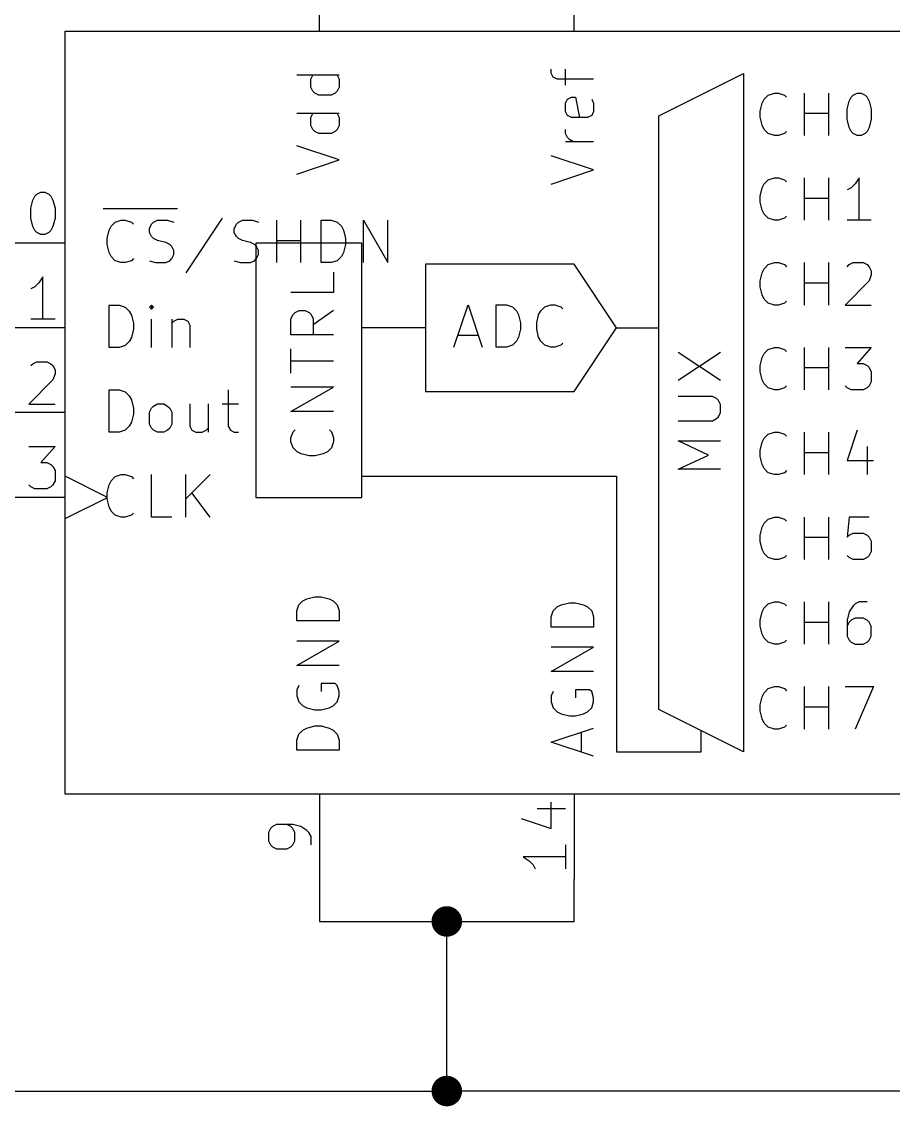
# Model space of a CAD drawing. Extents: x 0.4 to 11.3, y -7.9 to -0.4.
# Drawn here: x 4.599 to 5.626, y -4.368 to -3.089 of the extents above; entities that cross this region are included whole.
import ezdxf

# ---------------------------------------------------------------- set-up
doc = ezdxf.new("R2010")
doc.units = 0
doc.header["$MEASUREMENT"] = 0
for name, color, linetype in [('CYAN2', 4, 'CONTINUOUS'), ('GREEN3', 91, 'CONTINUOUS'), ('LYELLOW', 51, 'CONTINUOUS'), ('RED2', 1, 'CONTINUOUS'), ('RED3', 11, 'CONTINUOUS')]:
    doc.layers.add(name, color=color, linetype=linetype)

msp = doc.modelspace()

# ---------------------------------------------------------------- linework, layer by layer
at = {"layer": 'CYAN2', "linetype": 'CONTINUOUS'}
for p, q in [((5.2231, -3.1495), (5.2231, -3.1448)), ((5.2398, -3.1638), (5.2398, -3.1448)), ((4.9731, -3.1519), (4.9231, -3.1519)), ((4.9398, -3.1567), (4.9422, -3.1519)), ((4.9398, -3.1662), (4.9398, -3.1567)), ((4.9708, -3.1519), (4.9731, -3.1567)), ((4.9731, -3.1567), (4.9731, -3.1662)), ((5.2255, -3.1543), (5.2231, -3.1495)), ((5.2303, -3.1567), (5.2255, -3.1543)), ((5.2731, -3.1567), (5.2303, -3.1567)), ((4.9422, -3.1709), (4.9398, -3.1662)), ((4.9446, -3.1733), (4.9422, -3.1709)), ((4.9708, -3.1709), (4.9684, -3.1733)), ((4.9731, -3.1662), (4.9708, -3.1709)), ((4.9493, -3.1757), (4.9446, -3.1733)), ((4.9636, -3.1757), (4.9493, -3.1757)), ((4.9684, -3.1733), (4.9636, -3.1757)), ((5.2398, -3.1852), (5.2422, -3.1805)), ((5.2422, -3.1805), (5.2469, -3.1781)), ((5.2469, -3.1781), (5.2517, -3.1781)), ((5.2517, -3.1781), (5.2565, -3.2019)), ((5.2708, -3.1805), (5.2731, -3.1852)), ((5.4719, -3.185), (5.4743, -3.1803)), ((5.4743, -3.1803), (5.479, -3.1755)), ((5.479, -3.1755), (5.4862, -3.1731)), ((5.4862, -3.1731), (5.4909, -3.1731)), ((5.4909, -3.1731), (5.4981, -3.1755)), ((5.4981, -3.1755), (5.5005, -3.1779)), ((5.5219, -3.2231), (5.5219, -3.1731)), ((5.5505, -3.2231), (5.5505, -3.1731)), ((5.5719, -3.1922), (5.5743, -3.1827)), ((5.5743, -3.1827), (5.5767, -3.1779)), ((5.5767, -3.1779), (5.579, -3.1755)), ((5.579, -3.1755), (5.5838, -3.1731)), ((5.5838, -3.1731), (5.5886, -3.1731)), ((5.5886, -3.1731), (5.5933, -3.1755)), ((5.5933, -3.1755), (5.5957, -3.1779)), ((5.5957, -3.1779), (5.5981, -3.1827)), ((5.5981, -3.1827), (5.6005, -3.1922)), ((4.9731, -3.1971), (4.9231, -3.1971)), ((4.9398, -3.2019), (4.9422, -3.1971)), ((4.9708, -3.1971), (4.9731, -3.2019)), ((5.2398, -3.1948), (5.2398, -3.1852)), ((5.2422, -3.1995), (5.2398, -3.1948)), ((5.2731, -3.1948), (5.2708, -3.1995)), ((5.2731, -3.1852), (5.2731, -3.1948)), ((5.4695, -3.1946), (5.4719, -3.185)), ((5.4695, -3.2017), (5.4695, -3.1946)), ((5.5219, -3.1969), (5.5505, -3.1969)), ((5.5719, -3.2041), (5.5719, -3.1922)), ((5.6005, -3.1922), (5.6005, -3.2041)), ((4.9398, -3.2114), (4.9398, -3.2019)), ((4.9731, -3.2019), (4.9731, -3.2114)), ((5.2469, -3.2019), (5.2422, -3.1995)), ((5.266, -3.2019), (5.2469, -3.2019)), ((5.2708, -3.1995), (5.266, -3.2019)), ((5.4719, -3.2112), (5.4695, -3.2017)), ((5.5743, -3.2136), (5.5719, -3.2041)), ((5.6005, -3.2041), (5.5981, -3.2136)), ((4.9422, -3.2162), (4.9398, -3.2114)), ((4.9446, -3.2186), (4.9422, -3.2162)), ((4.9493, -3.2209), (4.9446, -3.2186)), ((4.9636, -3.2209), (4.9493, -3.2209)), ((4.9684, -3.2186), (4.9636, -3.2209)), ((4.9708, -3.2162), (4.9684, -3.2186)), ((4.9731, -3.2114), (4.9708, -3.2162)), ((5.2398, -3.221), (5.2398, -3.2162)), ((5.2422, -3.2257), (5.2398, -3.221)), ((5.4743, -3.216), (5.4719, -3.2112)), ((5.479, -3.2208), (5.4743, -3.216)), ((5.4862, -3.2231), (5.479, -3.2208)), ((5.4981, -3.2208), (5.4909, -3.2231)), ((5.5005, -3.2184), (5.4981, -3.2208)), ((5.5767, -3.2184), (5.5743, -3.2136)), ((5.579, -3.2208), (5.5767, -3.2184)), ((5.5838, -3.2231), (5.579, -3.2208)), ((5.5933, -3.2208), (5.5886, -3.2231)), ((5.5957, -3.2184), (5.5933, -3.2208)), ((5.5981, -3.2136), (5.5957, -3.2184)), ((4.9731, -3.2519), (4.9231, -3.2352)), ((5.2731, -3.2305), (5.2398, -3.2305)), ((5.2446, -3.2281), (5.2422, -3.2257)), ((5.2493, -3.2305), (5.2446, -3.2281)), ((5.4909, -3.2231), (5.4862, -3.2231)), ((5.5886, -3.2231), (5.5838, -3.2231)), ((5.2731, -3.2638), (5.2231, -3.2471)), ((4.9231, -3.2686), (4.9731, -3.2519)), ((5.2231, -3.2805), (5.2731, -3.2638)), ((5.479, -3.2755), (5.4862, -3.2731)), ((5.4862, -3.2731), (5.4909, -3.2731)), ((5.4909, -3.2731), (5.4981, -3.2755)), ((5.5219, -3.3231), (5.5219, -3.2731)), ((5.5505, -3.3231), (5.5505, -3.2731)), ((5.5862, -3.2731), (5.5814, -3.2803)), ((5.5862, -3.3231), (5.5862, -3.2731)), ((5.4695, -3.2946), (5.4719, -3.285)), ((5.4719, -3.285), (5.4743, -3.2803)), ((5.4743, -3.2803), (5.479, -3.2755)), ((5.4981, -3.2755), (5.5005, -3.2779)), ((5.5767, -3.285), (5.5719, -3.2874)), ((5.5814, -3.2803), (5.5767, -3.285)), ((5.4695, -3.3017), (5.4695, -3.2946)), ((5.5219, -3.2969), (5.5505, -3.2969)), ((4.695, -3.3093), (4.7826, -3.3093)), ((5.4719, -3.3112), (5.4695, -3.3017)), ((5.4743, -3.316), (5.4719, -3.3112)), ((4.709, -3.3255), (4.7162, -3.3231)), ((4.7162, -3.3231), (4.7209, -3.3231)), ((4.7209, -3.3231), (4.7281, -3.3255)), ((4.7543, -3.3255), (4.759, -3.3231)), ((4.759, -3.3231), (4.7709, -3.3231)), ((4.7709, -3.3231), (4.7781, -3.3255)), ((4.8352, -3.3208), (4.7924, -3.385)), ((4.8543, -3.3255), (4.859, -3.3231)), ((4.859, -3.3231), (4.8709, -3.3231)), ((4.8709, -3.3231), (4.8781, -3.3255)), ((4.8995, -3.3731), (4.8995, -3.3231)), ((4.9281, -3.3731), (4.9281, -3.3231)), ((4.9519, -3.3731), (4.9519, -3.3231)), ((4.9519, -3.3231), (4.9638, -3.3231)), ((4.9638, -3.3231), (4.9709, -3.3255)), ((5.0019, -3.3731), (5.0019, -3.3231)), ((5.0019, -3.3231), (5.0305, -3.3731)), ((5.0305, -3.3731), (5.0305, -3.3231)), ((5.479, -3.3208), (5.4743, -3.316)), ((5.4862, -3.3231), (5.479, -3.3208)), ((5.4909, -3.3231), (5.4862, -3.3231)), ((5.4981, -3.3208), (5.4909, -3.3231)), ((5.5005, -3.3184), (5.4981, -3.3208)), ((5.6005, -3.3231), (5.5719, -3.3231)), ((4.6995, -3.3446), (4.7019, -3.335)), ((4.7019, -3.335), (4.7043, -3.3303)), ((4.7043, -3.3303), (4.709, -3.3255)), ((4.7281, -3.3255), (4.7305, -3.3279)), ((4.7495, -3.3327), (4.7519, -3.3279)), ((4.7495, -3.3374), (4.7495, -3.3327)), ((4.7519, -3.3422), (4.7495, -3.3374)), ((4.7519, -3.3279), (4.7543, -3.3255)), ((4.8495, -3.3327), (4.8519, -3.3279)), ((4.8495, -3.3374), (4.8495, -3.3327)), ((4.8519, -3.3422), (4.8495, -3.3374)), ((4.8519, -3.3279), (4.8543, -3.3255)), ((4.9709, -3.3255), (4.9757, -3.3303)), ((4.9757, -3.3303), (4.9781, -3.335)), ((4.9781, -3.335), (4.9805, -3.3446)), ((4.6995, -3.3517), (4.6995, -3.3446)), ((4.7543, -3.3446), (4.7519, -3.3422)), ((4.759, -3.3469), (4.7543, -3.3446)), ((4.7686, -3.3493), (4.759, -3.3469)), ((4.7733, -3.3517), (4.7686, -3.3493)), ((4.8543, -3.3446), (4.8519, -3.3422)), ((4.859, -3.3469), (4.8543, -3.3446)), ((4.8686, -3.3493), (4.859, -3.3469)), ((4.8733, -3.3517), (4.8686, -3.3493)), ((4.8995, -3.3469), (4.9281, -3.3469)), ((4.9805, -3.3446), (4.9805, -3.3517)), ((4.7019, -3.3612), (4.6995, -3.3517)), ((4.7043, -3.366), (4.7019, -3.3612)), ((4.7757, -3.3541), (4.7733, -3.3517)), ((4.7781, -3.3588), (4.7757, -3.3541)), ((4.7757, -3.3684), (4.7781, -3.3636)), ((4.7781, -3.3636), (4.7781, -3.3588)), ((4.8757, -3.3541), (4.8733, -3.3517)), ((4.8781, -3.3588), (4.8757, -3.3541)), ((4.8757, -3.3684), (4.8781, -3.3636)), ((4.8781, -3.3636), (4.8781, -3.3588)), ((4.9781, -3.3612), (4.9757, -3.366)), ((4.9805, -3.3517), (4.9781, -3.3612)), ((4.709, -3.3708), (4.7043, -3.366)), ((4.7162, -3.3731), (4.709, -3.3708)), ((4.7209, -3.3731), (4.7162, -3.3731)), ((4.7281, -3.3708), (4.7209, -3.3731)), ((4.7305, -3.3684), (4.7281, -3.3708)), ((4.7495, -3.3708), (4.7567, -3.3731)), ((4.7567, -3.3731), (4.7686, -3.3731)), ((4.7686, -3.3731), (4.7733, -3.3708)), ((4.7733, -3.3708), (4.7757, -3.3684)), ((4.8495, -3.3708), (4.8567, -3.3731)), ((4.8567, -3.3731), (4.8686, -3.3731)), ((4.8686, -3.3731), (4.8733, -3.3708)), ((4.8733, -3.3708), (4.8757, -3.3684)), ((4.9638, -3.3731), (4.9519, -3.3731)), ((4.9709, -3.3708), (4.9638, -3.3731)), ((4.9757, -3.366), (4.9709, -3.3708)), ((5.4743, -3.3803), (5.479, -3.3755)), ((5.479, -3.3755), (5.4862, -3.3731)), ((5.4862, -3.3731), (5.4909, -3.3731)), ((5.4909, -3.3731), (5.4981, -3.3755)), ((5.4981, -3.3755), (5.5005, -3.3779)), ((5.5219, -3.4231), (5.5219, -3.3731)), ((5.5505, -3.4231), (5.5505, -3.3731)), ((5.5719, -3.3779), (5.5743, -3.3755)), ((5.5743, -3.3755), (5.579, -3.3731)), ((5.579, -3.3731), (5.591, -3.3731)), ((5.591, -3.3731), (5.5957, -3.3755)), ((5.5957, -3.3755), (5.5981, -3.3779)), ((5.4695, -3.3946), (5.4719, -3.385)), ((5.4719, -3.385), (5.4743, -3.3803)), ((5.5981, -3.3779), (5.6005, -3.3827)), ((5.6005, -3.3874), (5.5981, -3.3946)), ((5.6005, -3.3827), (5.6005, -3.3874)), ((5.4695, -3.4017), (5.4695, -3.3946)), ((5.4719, -3.4112), (5.4695, -3.4017)), ((5.5219, -3.3969), (5.5505, -3.3969)), ((5.5981, -3.3946), (5.5695, -3.4231)), ((5.4743, -3.416), (5.4719, -3.4112)), ((4.7019, -3.4731), (4.7019, -3.4231)), ((4.7019, -3.4231), (4.7138, -3.4231)), ((4.7138, -3.4231), (4.7209, -3.4255)), ((4.7209, -3.4255), (4.7257, -3.4303)), ((4.7519, -3.4231), (4.7495, -3.4255)), ((4.7495, -3.4255), (4.7519, -3.4279)), ((4.7543, -3.4255), (4.7519, -3.4231)), ((4.7519, -3.4231), (4.7519, -3.4279)), ((4.7519, -3.4279), (4.7543, -3.4255)), ((5.479, -3.4208), (5.4743, -3.416)), ((5.4862, -3.4231), (5.479, -3.4208)), ((5.4909, -3.4231), (5.4862, -3.4231)), ((5.4981, -3.4208), (5.4909, -3.4231)), ((5.5005, -3.4184), (5.4981, -3.4208)), ((5.5695, -3.4231), (5.6005, -3.4231)), ((4.7257, -3.4303), (4.7281, -3.435)), ((4.7281, -3.435), (4.7305, -3.4446)), ((4.7519, -3.4731), (4.7519, -3.4398)), ((4.7757, -3.4398), (4.7757, -3.4731)), ((4.7781, -3.4422), (4.7829, -3.4398)), ((4.7829, -3.4398), (4.79, -3.4398)), ((4.79, -3.4398), (4.7948, -3.4422)), ((4.7305, -3.4517), (4.7281, -3.4612)), ((4.7305, -3.4446), (4.7305, -3.4517)), ((4.7757, -3.4446), (4.7781, -3.4422)), ((4.7948, -3.4422), (4.7971, -3.4469)), ((4.7971, -3.4469), (4.7971, -3.4731)), ((4.7257, -3.466), (4.7209, -3.4708)), ((4.7281, -3.4612), (4.7257, -3.466)), ((4.7138, -3.4731), (4.7019, -3.4731)), ((4.7209, -3.4708), (4.7138, -3.4731)), ((5.4743, -3.4803), (5.479, -3.4755)), ((5.479, -3.4755), (5.4862, -3.4731)), ((5.4862, -3.4731), (5.4909, -3.4731)), ((5.4909, -3.4731), (5.4981, -3.4755)), ((5.4981, -3.4755), (5.5005, -3.4779)), ((5.5219, -3.5231), (5.5219, -3.4731)), ((5.5505, -3.5231), (5.5505, -3.4731)), ((5.5695, -3.4731), (5.6005, -3.4731)), ((5.6005, -3.4731), (5.5838, -3.4922)), ((5.4695, -3.4946), (5.4719, -3.485)), ((5.4719, -3.485), (5.4743, -3.4803)), ((5.4695, -3.5017), (5.4695, -3.4946)), ((5.4719, -3.5112), (5.4695, -3.5017)), ((5.5219, -3.4969), (5.5505, -3.4969)), ((5.5838, -3.4922), (5.591, -3.4922)), ((5.591, -3.4922), (5.5957, -3.4946)), ((5.5957, -3.4946), (5.5981, -3.4969)), ((5.5981, -3.4969), (5.6005, -3.5017)), ((5.6005, -3.5017), (5.6005, -3.5136)), ((5.4743, -3.516), (5.4719, -3.5112)), ((5.479, -3.5208), (5.4743, -3.516)), ((5.6005, -3.5136), (5.5981, -3.5184)), ((4.7019, -3.5731), (4.7019, -3.5231)), ((4.7019, -3.5231), (4.7138, -3.5231)), ((4.7138, -3.5231), (4.7209, -3.5255)), ((4.7209, -3.5255), (4.7257, -3.5303)), ((4.8424, -3.5231), (4.8424, -3.566)), ((5.4862, -3.5231), (5.479, -3.5208)), ((5.4909, -3.5231), (5.4862, -3.5231)), ((5.4981, -3.5208), (5.4909, -3.5231)), ((5.5005, -3.5184), (5.4981, -3.5208)), ((5.5719, -3.5208), (5.5695, -3.5184)), ((5.5767, -3.5231), (5.5719, -3.5208)), ((5.591, -3.5231), (5.5767, -3.5231)), ((5.5957, -3.5208), (5.591, -3.5231)), ((5.5981, -3.5184), (5.5957, -3.5208)), ((4.7257, -3.5303), (4.7281, -3.535)), ((4.7281, -3.535), (4.7305, -3.5446)), ((4.7519, -3.5446), (4.7543, -3.5422)), ((4.7543, -3.5422), (4.759, -3.5398)), ((4.759, -3.5398), (4.7662, -3.5398)), ((4.7662, -3.5398), (4.7709, -3.5422)), ((4.7709, -3.5422), (4.7733, -3.5446)), ((4.7971, -3.5398), (4.7971, -3.566)), ((4.8186, -3.5398), (4.8186, -3.5731)), ((4.8352, -3.5398), (4.8543, -3.5398)), ((4.7305, -3.5517), (4.7281, -3.5612)), ((4.7305, -3.5446), (4.7305, -3.5517)), ((4.7495, -3.5493), (4.7519, -3.5446)), ((4.7495, -3.5636), (4.7495, -3.5493)), ((4.7733, -3.5446), (4.7757, -3.5493)), ((4.7757, -3.5493), (4.7757, -3.5636)), ((4.7257, -3.566), (4.7209, -3.5708)), ((4.7281, -3.5612), (4.7257, -3.566)), ((4.7519, -3.5684), (4.7495, -3.5636)), ((4.7543, -3.5708), (4.7519, -3.5684)), ((4.7733, -3.5684), (4.7709, -3.5708)), ((4.7757, -3.5636), (4.7733, -3.5684)), ((4.7971, -3.566), (4.7995, -3.5708)), ((4.8162, -3.5708), (4.8186, -3.5684)), ((4.8424, -3.566), (4.8448, -3.5708)), ((4.7138, -3.5731), (4.7019, -3.5731)), ((4.7209, -3.5708), (4.7138, -3.5731)), ((4.759, -3.5731), (4.7543, -3.5708)), ((4.7662, -3.5731), (4.759, -3.5731)), ((4.7709, -3.5708), (4.7662, -3.5731)), ((4.7995, -3.5708), (4.8043, -3.5731)), ((4.8043, -3.5731), (4.8114, -3.5731)), ((4.8114, -3.5731), (4.8162, -3.5708)), ((4.8448, -3.5708), (4.8495, -3.5731)), ((4.8495, -3.5731), (4.8543, -3.5731)), ((5.4719, -3.585), (5.4743, -3.5803)), ((5.4743, -3.5803), (5.479, -3.5755)), ((5.479, -3.5755), (5.4862, -3.5731)), ((5.4862, -3.5731), (5.4909, -3.5731)), ((5.4909, -3.5731), (5.4981, -3.5755)), ((5.4981, -3.5755), (5.5005, -3.5779)), ((5.5219, -3.6231), (5.5219, -3.5731)), ((5.5505, -3.6231), (5.5505, -3.5731)), ((5.5838, -3.5708), (5.5719, -3.6065)), ((5.4695, -3.5946), (5.4719, -3.585)), ((5.5957, -3.5898), (5.5957, -3.6231)), ((5.4695, -3.6017), (5.4695, -3.5946)), ((5.4719, -3.6112), (5.4695, -3.6017)), ((5.5219, -3.5969), (5.5505, -3.5969)), ((5.5719, -3.6065), (5.6029, -3.6065)), ((5.4743, -3.616), (5.4719, -3.6112)), ((5.479, -3.6208), (5.4743, -3.616)), ((5.5005, -3.6184), (5.4981, -3.6208)), ((4.7019, -3.635), (4.7043, -3.6303)), ((4.7043, -3.6303), (4.709, -3.6255)), ((4.709, -3.6255), (4.7162, -3.6231)), ((4.7162, -3.6231), (4.7209, -3.6231)), ((4.7209, -3.6231), (4.7281, -3.6255)), ((4.7281, -3.6255), (4.7305, -3.6279)), ((4.7519, -3.6731), (4.7519, -3.6231)), ((4.7924, -3.6731), (4.7924, -3.6231)), ((4.8209, -3.6231), (4.7924, -3.6517)), ((5.4862, -3.6231), (5.479, -3.6208)), ((5.4909, -3.6231), (5.4862, -3.6231)), ((5.4981, -3.6208), (5.4909, -3.6231)), ((4.6995, -3.6446), (4.7019, -3.635)), ((4.6995, -3.6517), (4.6995, -3.6446)), ((4.8209, -3.6731), (4.7995, -3.6446)), ((4.7019, -3.6612), (4.6995, -3.6517)), ((4.7043, -3.666), (4.7019, -3.6612)), ((4.709, -3.6708), (4.7043, -3.666)), ((4.7162, -3.6731), (4.709, -3.6708)), ((4.7281, -3.6708), (4.7209, -3.6731)), ((4.7305, -3.6684), (4.7281, -3.6708)), ((4.7209, -3.6731), (4.7162, -3.6731)), ((4.7757, -3.6731), (4.7519, -3.6731)), ((5.4719, -3.685), (5.4743, -3.6803)), ((5.4743, -3.6803), (5.479, -3.6755)), ((5.479, -3.6755), (5.4862, -3.6731)), ((5.4862, -3.6731), (5.4909, -3.6731)), ((5.4909, -3.6731), (5.4981, -3.6755)), ((5.4981, -3.6755), (5.5005, -3.6779)), ((5.5219, -3.7231), (5.5219, -3.6731)), ((5.5505, -3.7231), (5.5505, -3.6731)), ((5.5743, -3.6731), (5.5719, -3.6969)), ((5.5981, -3.6731), (5.5743, -3.6731)), ((5.4695, -3.6946), (5.4719, -3.685)), ((5.4695, -3.7017), (5.4695, -3.6946)), ((5.5719, -3.6969), (5.5743, -3.6946)), ((5.5743, -3.6946), (5.579, -3.6922)), ((5.579, -3.6922), (5.591, -3.6922)), ((5.591, -3.6922), (5.5957, -3.6946)), ((5.5957, -3.6946), (5.5981, -3.6969)), ((5.4719, -3.7112), (5.4695, -3.7017)), ((5.5219, -3.6969), (5.5505, -3.6969)), ((5.5981, -3.6969), (5.6005, -3.7017)), ((5.6005, -3.7017), (5.6005, -3.7136)), ((5.4743, -3.716), (5.4719, -3.7112)), ((5.479, -3.7208), (5.4743, -3.716)), ((5.4862, -3.7231), (5.479, -3.7208)), ((5.4981, -3.7208), (5.4909, -3.7231)), ((5.5005, -3.7184), (5.4981, -3.7208)), ((5.5743, -3.7208), (5.5719, -3.7184)), ((5.579, -3.7231), (5.5743, -3.7208)), ((5.5957, -3.7208), (5.591, -3.7231)), ((5.5981, -3.7184), (5.5957, -3.7208)), ((5.6005, -3.7136), (5.5981, -3.7184)), ((5.4909, -3.7231), (5.4862, -3.7231)), ((5.591, -3.7231), (5.579, -3.7231)), ((4.9255, -3.7767), (4.9303, -3.7719)), ((4.9303, -3.7719), (4.935, -3.7695)), ((4.935, -3.7695), (4.9446, -3.7671)), ((4.9446, -3.7671), (4.9517, -3.7671)), ((4.9517, -3.7671), (4.9612, -3.7695)), ((4.9612, -3.7695), (4.966, -3.7719)), ((4.966, -3.7719), (4.9708, -3.7767)), ((4.9231, -3.7838), (4.9255, -3.7767)), ((4.9231, -3.7957), (4.9231, -3.7838)), ((4.9708, -3.7767), (4.9731, -3.7838)), ((4.9731, -3.7838), (4.9731, -3.7957)), ((5.2231, -3.7909), (5.2255, -3.7838)), ((5.2255, -3.7838), (5.2303, -3.779)), ((5.2303, -3.779), (5.235, -3.7767)), ((5.235, -3.7767), (5.2446, -3.7743)), ((5.2446, -3.7743), (5.2517, -3.7743)), ((5.2517, -3.7743), (5.2612, -3.7767)), ((5.2612, -3.7767), (5.266, -3.779)), ((5.266, -3.779), (5.2708, -3.7838)), ((5.2708, -3.7838), (5.2731, -3.7909)), ((5.4695, -3.7946), (5.4719, -3.785)), ((5.4719, -3.785), (5.4743, -3.7803)), ((5.4743, -3.7803), (5.479, -3.7755)), ((5.479, -3.7755), (5.4862, -3.7731)), ((5.4862, -3.7731), (5.4909, -3.7731)), ((5.4909, -3.7731), (5.4981, -3.7755)), ((5.4981, -3.7755), (5.5005, -3.7779)), ((5.5219, -3.8231), (5.5219, -3.7731)), ((5.5505, -3.8231), (5.5505, -3.7731)), ((5.5743, -3.785), (5.5719, -3.7946)), ((5.579, -3.7779), (5.5743, -3.785)), ((5.5814, -3.7755), (5.579, -3.7779)), ((5.5862, -3.7731), (5.5814, -3.7755)), ((5.5957, -3.7731), (5.5862, -3.7731)), ((4.9731, -3.7957), (4.9231, -3.7957)), ((5.2231, -3.8029), (5.2231, -3.7909)), ((5.2731, -3.7909), (5.2731, -3.8029)), ((5.4695, -3.8017), (5.4695, -3.7946)), ((5.5219, -3.7969), (5.5505, -3.7969)), ((5.5719, -3.7946), (5.5719, -3.8136)), ((5.5743, -3.7969), (5.5719, -3.8017)), ((5.5767, -3.7946), (5.5743, -3.7969)), ((5.5814, -3.7922), (5.5767, -3.7946)), ((5.591, -3.7922), (5.5814, -3.7922)), ((5.5957, -3.7946), (5.591, -3.7922)), ((5.5981, -3.7969), (5.5957, -3.7946)), ((5.6005, -3.8017), (5.5981, -3.7969)), ((5.2731, -3.8029), (5.2231, -3.8029)), ((5.4719, -3.8112), (5.4695, -3.8017)), ((5.4743, -3.816), (5.4719, -3.8112)), ((5.6005, -3.8136), (5.6005, -3.8017)), ((4.9231, -3.8481), (4.9731, -3.8195)), ((4.9731, -3.8195), (4.9231, -3.8195)), ((5.479, -3.8208), (5.4743, -3.816)), ((5.4862, -3.8231), (5.479, -3.8208)), ((5.4909, -3.8231), (5.4862, -3.8231)), ((5.4981, -3.8208), (5.4909, -3.8231)), ((5.5005, -3.8184), (5.4981, -3.8208)), ((5.5719, -3.8136), (5.5743, -3.8184)), ((5.5743, -3.8184), (5.5767, -3.8208)), ((5.5767, -3.8208), (5.5814, -3.8231)), ((5.5814, -3.8231), (5.591, -3.8231)), ((5.591, -3.8231), (5.5957, -3.8208)), ((5.5957, -3.8208), (5.5981, -3.8184)), ((5.5981, -3.8184), (5.6005, -3.8136)), ((5.2231, -3.8552), (5.2731, -3.8267)), ((5.2731, -3.8267), (5.2231, -3.8267)), ((4.9731, -3.8481), (4.9231, -3.8481)), ((5.2731, -3.8552), (5.2231, -3.8552)), ((4.9255, -3.8719), (4.9231, -3.8767)), ((4.9684, -3.8695), (4.9517, -3.8695)), ((4.9517, -3.8695), (4.9517, -3.879)), ((4.9708, -3.8719), (4.9684, -3.8695)), ((4.9731, -3.879), (4.9708, -3.8719)), ((5.479, -3.8755), (5.4862, -3.8731)), ((5.4862, -3.8731), (5.4909, -3.8731)), ((5.4909, -3.8731), (5.4981, -3.8755)), ((5.5219, -3.9231), (5.5219, -3.8731)), ((5.5505, -3.9231), (5.5505, -3.8731)), ((5.5695, -3.8731), (5.6029, -3.8731)), ((5.6029, -3.8731), (5.5814, -3.9231)), ((4.9231, -3.8767), (4.9231, -3.8838)), ((4.9231, -3.8838), (4.9255, -3.8909)), ((4.9708, -3.8909), (4.9731, -3.8838)), ((4.9731, -3.8838), (4.9731, -3.879)), ((5.2255, -3.879), (5.2231, -3.8838)), ((5.2231, -3.8838), (5.2231, -3.8909)), ((5.2684, -3.8767), (5.2517, -3.8767)), ((5.2517, -3.8767), (5.2517, -3.8862)), ((5.2708, -3.879), (5.2684, -3.8767)), ((5.2731, -3.8862), (5.2708, -3.879)), ((5.2731, -3.8909), (5.2731, -3.8862)), ((5.4695, -3.8946), (5.4719, -3.885)), ((5.4719, -3.885), (5.4743, -3.8803)), ((5.4743, -3.8803), (5.479, -3.8755)), ((5.4981, -3.8755), (5.5005, -3.8779)), ((4.9255, -3.8909), (4.9303, -3.8957)), ((4.9303, -3.8957), (4.935, -3.8981)), ((4.935, -3.8981), (4.9446, -3.9005)), ((4.9446, -3.9005), (4.9517, -3.9005)), ((4.9517, -3.9005), (4.9612, -3.8981)), ((4.9612, -3.8981), (4.966, -3.8957)), ((4.966, -3.8957), (4.9708, -3.8909)), ((5.2231, -3.8909), (5.2255, -3.8981)), ((5.2255, -3.8981), (5.2303, -3.9029)), ((5.266, -3.9029), (5.2708, -3.8981)), ((5.2708, -3.8981), (5.2731, -3.8909)), ((5.4695, -3.9017), (5.4695, -3.8946)), ((5.5219, -3.8969), (5.5505, -3.8969)), ((5.2303, -3.9029), (5.235, -3.9052)), ((5.235, -3.9052), (5.2446, -3.9076)), ((5.2446, -3.9076), (5.2517, -3.9076)), ((5.2517, -3.9076), (5.2612, -3.9052)), ((5.2612, -3.9052), (5.266, -3.9029)), ((5.4719, -3.9112), (5.4695, -3.9017)), ((5.4743, -3.916), (5.4719, -3.9112)), ((4.9255, -3.929), (4.9303, -3.9243)), ((4.9303, -3.9243), (4.935, -3.9219)), ((4.935, -3.9219), (4.9446, -3.9195)), ((4.9446, -3.9195), (4.9517, -3.9195)), ((4.9517, -3.9195), (4.9612, -3.9219)), ((4.9612, -3.9219), (4.966, -3.9243)), ((4.966, -3.9243), (4.9708, -3.929)), ((5.2231, -3.9386), (5.2731, -3.9219)), ((5.479, -3.9208), (5.4743, -3.916)), ((5.4862, -3.9231), (5.479, -3.9208)), ((5.4909, -3.9231), (5.4862, -3.9231)), ((5.4981, -3.9208), (5.4909, -3.9231)), ((5.5005, -3.9184), (5.4981, -3.9208)), ((4.9231, -3.9362), (4.9255, -3.929)), ((4.9231, -3.9481), (4.9231, -3.9362)), ((4.9708, -3.929), (4.9731, -3.9362)), ((4.9731, -3.9362), (4.9731, -3.9481)), ((5.2731, -3.9552), (5.2231, -3.9386)), ((5.2588, -3.9505), (5.2588, -3.9267)), ((4.9731, -3.9481), (4.9231, -3.9481))]:
    msp.add_line(p, q, dxfattribs=at)
at = {"layer": 'GREEN3', "linetype": 'CONTINUOUS'}
for p, q in [((4.95, -4.1), (4.95, -4.15)), ((5.25, -4.15), (5.25, -4.1)), ((4.95, -4.15), (5.1, -4.15)), ((5.1, -4.35), (5.1, -4.15)), ((5.1, -4.15), (5.25, -4.15)), ((2.75, -4.35), (5.1, -4.35)), ((6.25, -4.35), (5.1, -4.35))]:
    msp.add_line(p, q, dxfattribs=at)
at = {"layer": 'GREEN3', "const_width": 0.018}
for points in [[(5.091, -4.15, 1), (5.109, -4.15, 1)], [(5.091, -4.35, 1), (5.109, -4.35, 1)]]:
    msp.add_lwpolyline(points, format="xyb", close=True, dxfattribs=at)
at = {"layer": 'LYELLOW', "linetype": 'CONTINUOUS'}
for p, q in [((4.65, -4), (4.65, -3.1)), ((4.65, -3.1), (5.65, -3.1)), ((5.65, -4), (4.65, -4))]:
    msp.add_line(p, q, dxfattribs=at)
at = {"layer": 'RED2', "linetype": 'CONTINUOUS'}
for p, q in [((4.95, -3.1), (4.95, -3)), ((5.25, -3.1), (5.25, -3)), ((4.65, -4), (4.65, -3.1)), ((4.65, -3.1), (5.65, -3.1)), ((5.35, -3.2), (5.45, -3.15)), ((5.45, -3.15), (5.45, -3.95)), ((5.35, -3.9), (5.35, -3.2)), ((4.65, -3.35), (4.55, -3.35)), ((5, -3.35), (4.875, -3.35)), ((4.875, -3.35), (4.875, -3.65)), ((5, -3.65), (5, -3.35)), ((5.075, -3.375), (5.075, -3.525)), ((5.25, -3.375), (5.075, -3.375)), ((5.3, -3.45), (5.25, -3.375)), ((4.9663, -3.3844), (4.9663, -3.4082)), ((4.9663, -3.4082), (4.9163, -3.4082)), ((5.1083, -3.4728), (5.125, -3.4228)), ((5.125, -3.4228), (5.1417, -3.4728)), ((5.1583, -3.4728), (5.1583, -3.4228)), ((5.1583, -3.4228), (5.1702, -3.4228)), ((5.1702, -3.4228), (5.1774, -3.4252)), ((5.1774, -3.4252), (5.1821, -3.4299)), ((5.2107, -3.4299), (5.2155, -3.4252)), ((5.2155, -3.4252), (5.2226, -3.4228)), ((5.2226, -3.4228), (5.2274, -3.4228)), ((5.2274, -3.4228), (5.2345, -3.4252)), ((5.2345, -3.4252), (5.2369, -3.4276)), ((4.9163, -3.4392), (4.9187, -3.4344)), ((4.9163, -3.4582), (4.9163, -3.4392)), ((4.9187, -3.4344), (4.9211, -3.432)), ((4.9211, -3.432), (4.9259, -3.4297)), ((4.9259, -3.4297), (4.933, -3.4297)), ((4.933, -3.4297), (4.9378, -3.432)), ((4.9378, -3.432), (4.9401, -3.4344)), ((4.9401, -3.4344), (4.9425, -3.4392)), ((4.9663, -3.4297), (4.9425, -3.4463)), ((4.9425, -3.4392), (4.9425, -3.4582)), ((5.1821, -3.4299), (5.1845, -3.4347)), ((5.1845, -3.4347), (5.1869, -3.4442)), ((5.206, -3.4442), (5.2083, -3.4347)), ((5.2083, -3.4347), (5.2107, -3.4299)), ((4.65, -3.45), (4.55, -3.45)), ((5.075, -3.45), (5, -3.45)), ((5.1869, -3.4514), (5.1845, -3.4609)), ((5.1869, -3.4442), (5.1869, -3.4514)), ((5.206, -3.4514), (5.206, -3.4442)), ((5.2083, -3.4609), (5.206, -3.4514)), ((5.25, -3.525), (5.3, -3.45)), ((5.3, -3.45), (5.35, -3.45)), ((4.9663, -3.4582), (4.9163, -3.4582)), ((5.1131, -3.4585), (5.1369, -3.4585)), ((5.1821, -3.4657), (5.1774, -3.4704)), ((5.1845, -3.4609), (5.1821, -3.4657)), ((5.2107, -3.4657), (5.2083, -3.4609)), ((5.2155, -3.4704), (5.2107, -3.4657)), ((4.9163, -3.5035), (4.9163, -3.4749)), ((5.1702, -3.4728), (5.1583, -3.4728)), ((5.1774, -3.4704), (5.1702, -3.4728)), ((5.2226, -3.4728), (5.2155, -3.4704)), ((5.2274, -3.4728), (5.2226, -3.4728)), ((5.2345, -3.4704), (5.2274, -3.4728)), ((5.2369, -3.468), (5.2345, -3.4704)), ((5.3728, -3.5119), (5.4228, -3.4786)), ((5.3728, -3.4786), (5.4228, -3.5119)), ((4.9663, -3.4892), (4.9163, -3.4892)), ((4.9163, -3.5487), (4.9663, -3.5201)), ((4.9663, -3.5201), (4.9163, -3.5201)), ((5.075, -3.525), (5.25, -3.525)), ((5.4133, -3.531), (5.3728, -3.531)), ((5.418, -3.5333), (5.4133, -3.531)), ((5.4204, -3.5357), (5.418, -3.5333)), ((5.4228, -3.5405), (5.4204, -3.5357)), ((5.4228, -3.55), (5.4228, -3.5405)), ((4.65, -3.55), (4.55, -3.55)), ((4.9663, -3.5487), (4.9163, -3.5487)), ((5.418, -3.5571), (5.4204, -3.5548)), ((5.4204, -3.5548), (5.4228, -3.55)), ((5.3728, -3.5595), (5.4133, -3.5595)), ((5.4133, -3.5595), (5.418, -3.5571)), ((4.9163, -3.5797), (4.9187, -3.5725)), ((4.9163, -3.5844), (4.9163, -3.5797)), ((4.9187, -3.5725), (4.9211, -3.5701)), ((4.9616, -3.5701), (4.964, -3.5725)), ((4.964, -3.5725), (4.9663, -3.5797)), ((4.9663, -3.5797), (4.9663, -3.5844)), ((4.9187, -3.5916), (4.9163, -3.5844)), ((4.9235, -3.5963), (4.9187, -3.5916)), ((4.964, -3.5916), (4.9592, -3.5963)), ((4.9663, -3.5844), (4.964, -3.5916)), ((5.4085, -3.6), (5.3728, -3.5833)), ((5.3728, -3.5833), (5.4228, -3.5833)), ((4.9282, -3.5987), (4.9235, -3.5963)), ((4.9378, -3.6011), (4.9282, -3.5987)), ((4.9449, -3.6011), (4.9378, -3.6011)), ((4.9544, -3.5987), (4.9449, -3.6011)), ((4.9592, -3.5963), (4.9544, -3.5987)), ((5.3728, -3.6167), (5.4085, -3.6)), ((5.4228, -3.6167), (5.3728, -3.6167)), ((4.7, -3.65), (4.65, -3.625)), ((5, -3.625), (5.3, -3.625)), ((5.3, -3.625), (5.3, -3.95)), ((4.65, -3.65), (4.55, -3.65)), ((4.65, -3.675), (4.7, -3.65)), ((4.875, -3.65), (5, -3.65)), ((5.45, -3.95), (5.35, -3.9)), ((5.4, -3.95), (5.4, -3.925)), ((5.3, -3.95), (5.4, -3.95)), ((5.65, -4), (4.65, -4)), ((4.95, -4), (4.95, -4.1)), ((5.25, -4), (5.25, -4.1))]:
    msp.add_line(p, q, dxfattribs=at)
at = {"layer": 'RED3', "linetype": 'CONTINUOUS'}
for p, q in [((4.6095, -3.3089), (4.6119, -3.2994)), ((4.6119, -3.2994), (4.6143, -3.2946)), ((4.6143, -3.2946), (4.6167, -3.2923)), ((4.6167, -3.2923), (4.6214, -3.2899)), ((4.6214, -3.2899), (4.6262, -3.2899)), ((4.6262, -3.2899), (4.6309, -3.2923)), ((4.6309, -3.2923), (4.6333, -3.2946)), ((4.6333, -3.2946), (4.6357, -3.2994)), ((4.6357, -3.2994), (4.6381, -3.3089)), ((4.6095, -3.3208), (4.6095, -3.3089)), ((4.6381, -3.3089), (4.6381, -3.3208)), ((4.6119, -3.3304), (4.6095, -3.3208)), ((4.6381, -3.3208), (4.6357, -3.3304)), ((4.6143, -3.3351), (4.6119, -3.3304)), ((4.6167, -3.3375), (4.6143, -3.3351)), ((4.6214, -3.3399), (4.6167, -3.3375)), ((4.6309, -3.3375), (4.6262, -3.3399)), ((4.6333, -3.3351), (4.6309, -3.3375)), ((4.6357, -3.3304), (4.6333, -3.3351)), ((4.6262, -3.3399), (4.6214, -3.3399)), ((4.6143, -3.4018), (4.6095, -3.4042)), ((4.619, -3.397), (4.6143, -3.4018)), ((4.6238, -3.3899), (4.619, -3.397)), ((4.6238, -3.4399), (4.6238, -3.3899)), ((4.6381, -3.4399), (4.6095, -3.4399)), ((4.6119, -3.4923), (4.6167, -3.4899)), ((4.6167, -3.4899), (4.6286, -3.4899)), ((4.6286, -3.4899), (4.6333, -3.4923)), ((4.6095, -3.4946), (4.6119, -3.4923)), ((4.6333, -3.4923), (4.6357, -3.4946)), ((4.6357, -3.4946), (4.6381, -3.4994)), ((4.6381, -3.5042), (4.6357, -3.5113)), ((4.6381, -3.4994), (4.6381, -3.5042)), ((4.6357, -3.5113), (4.6071, -3.5399)), ((4.6071, -3.5399), (4.6381, -3.5399)), ((4.6071, -3.5899), (4.6381, -3.5899)), ((4.6381, -3.5899), (4.6214, -3.6089)), ((4.6214, -3.6089), (4.6286, -3.6089)), ((4.6286, -3.6089), (4.6333, -3.6113)), ((4.6333, -3.6113), (4.6357, -3.6137)), ((4.6357, -3.6137), (4.6381, -3.6184)), ((4.6381, -3.6184), (4.6381, -3.6304)), ((4.6381, -3.6304), (4.6357, -3.6351)), ((4.6095, -3.6375), (4.6071, -3.6351)), ((4.6143, -3.6399), (4.6095, -3.6375)), ((4.6286, -3.6399), (4.6143, -3.6399)), ((4.6333, -3.6375), (4.6286, -3.6399)), ((4.6357, -3.6351), (4.6333, -3.6375)), ((5.2232, -4.0405), (5.2232, -4.0095)), ((5.1875, -4.0286), (5.2232, -4.0405)), ((5.2065, -4.0167), (5.2399, -4.0167)), ((4.8923, -4.0405), (4.8899, -4.0452)), ((4.8946, -4.0381), (4.8923, -4.0405)), ((4.8994, -4.0357), (4.8946, -4.0381)), ((4.9184, -4.0357), (4.8994, -4.0357)), ((4.9161, -4.0381), (4.9113, -4.0357)), ((4.9184, -4.0405), (4.9161, -4.0381)), ((4.928, -4.0381), (4.9184, -4.0357)), ((4.9208, -4.0452), (4.9184, -4.0405)), ((4.9351, -4.0429), (4.928, -4.0381)), ((4.8899, -4.0452), (4.8899, -4.0548)), ((4.9208, -4.0548), (4.9208, -4.0452)), ((4.9375, -4.0452), (4.9351, -4.0429)), ((4.9399, -4.05), (4.9375, -4.0452)), ((4.9399, -4.0595), (4.9399, -4.05)), ((4.8899, -4.0548), (4.8923, -4.0595)), ((4.8923, -4.0595), (4.8946, -4.0619)), ((4.8946, -4.0619), (4.8994, -4.0643)), ((4.8994, -4.0643), (4.9113, -4.0643)), ((4.9113, -4.0643), (4.9161, -4.0619)), ((4.9161, -4.0619), (4.9184, -4.0595)), ((4.9184, -4.0595), (4.9208, -4.0548)), ((5.2399, -4.0595), (5.2399, -4.0881)), ((5.2399, -4.0738), (5.1899, -4.0738)), ((5.1899, -4.0738), (5.197, -4.0786)), ((5.197, -4.0786), (5.2018, -4.0833)), ((5.2018, -4.0833), (5.2042, -4.0881))]:
    msp.add_line(p, q, dxfattribs=at)

doc.saveas('drawing.dxf')
